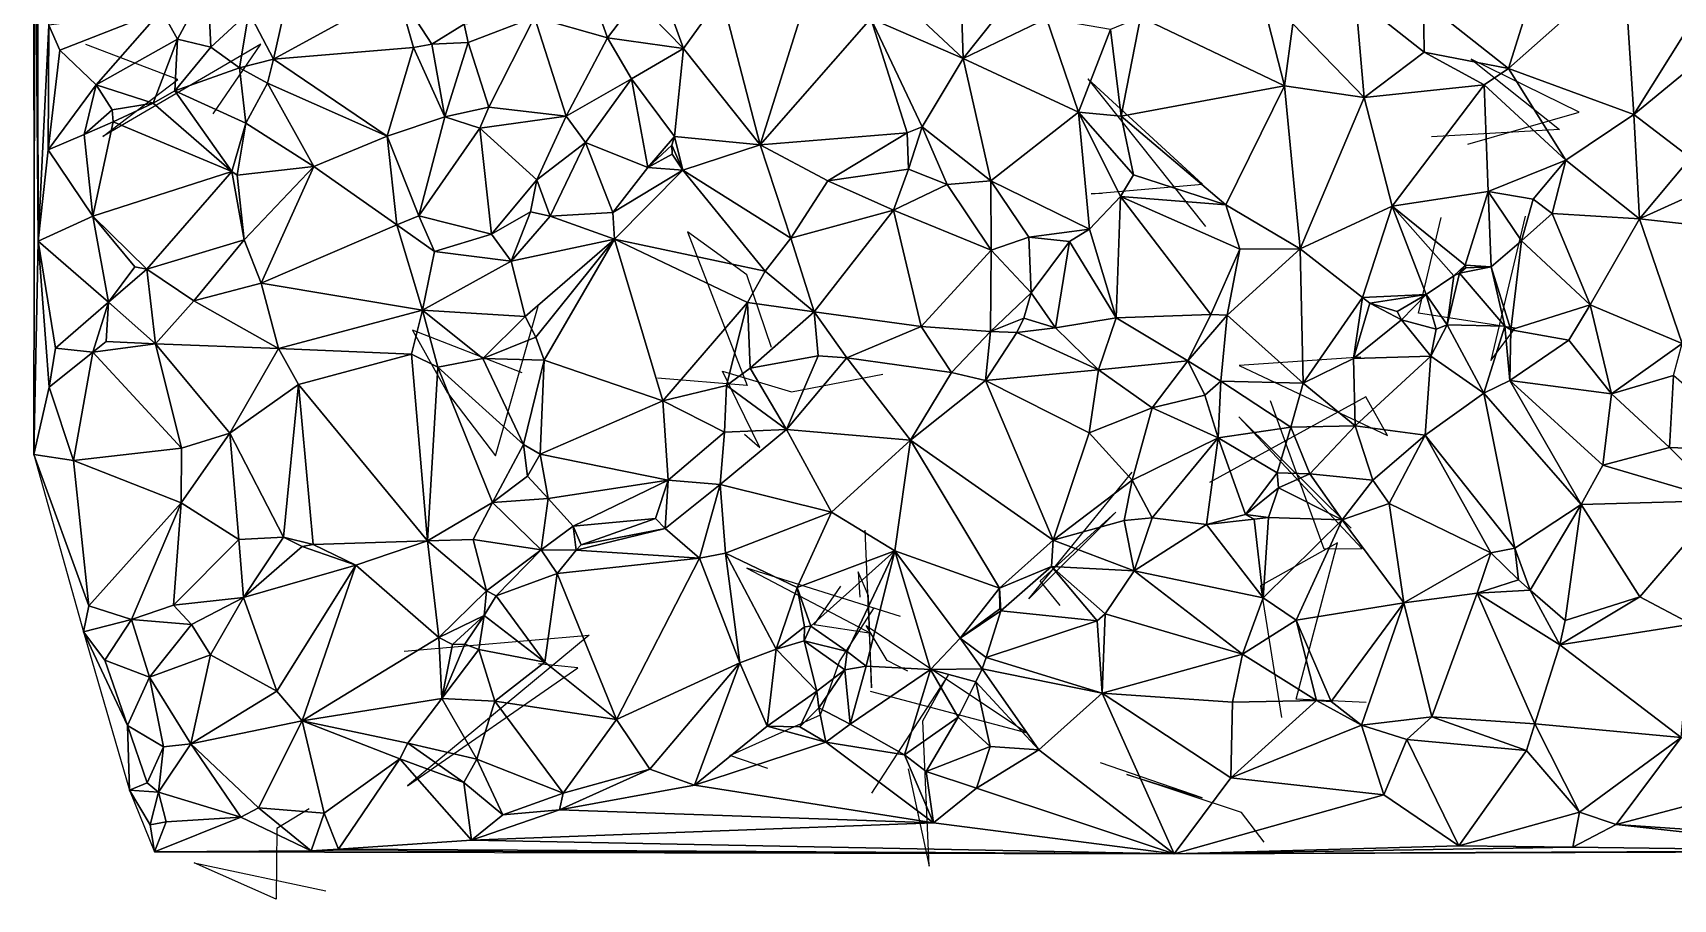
# Model space of a CAD drawing. Header units: metres. Extents: x -15 to 15.5, y -15.4 to 15.9.
# Drawn here: x -14.99 to 1.82, y -15.41 to -6.54 of the extents above; entities that cross this region are included whole.
import ezdxf

# ---------------------------------------------------------------- set-up
doc = ezdxf.new("R2010")
doc.units = ezdxf.units.M
doc.layers.add('CRACKS', color=1, linetype='Continuous')
doc.layers.add('STREET_MESH', color=7, linetype='Continuous')

msp = doc.modelspace()

# ---------------------------------------------------------------- linework, layer by layer
at = {"layer": 'CRACKS'}
for points in [[(-13.146, -7.367, 0.1), (-12.659, -6.652, 0.1), (-14.276, -7.599, 0.1), (-13.509, -7.014, 0.1), (-14.451, -6.656, 0.1)], [(-0.288, -7.675, 0.1), (0.855, -7.347, 0.1), (-0.252, -6.805, 0.1), (0.654, -7.526, 0.1), (-0.661, -7.6, 0.1)], [(-4.035, -8.183, 0.1), (-4.148, -8.185, 0.1), (-3.005, -8.088, 0.1), (-4.181, -7.006, 0.1), (-2.976, -8.521, 0.1)], [(-7.423, -9.759, 0.1), (-7.678, -9.016, 0.1), (-8.284, -8.574, 0.1), (-7.674, -10.15, 0.1), (-8.593, -10.073, 0.1)], [(0.302, -8.415, 0.1), (-0.05, -9.893, 0.1), (0.197, -9.562, 0.1), (-0.793, -9.407, 0.1), (-0.562, -8.427, 0.1)], [(-9.98, -10.02, 0.1), (-11.104, -9.584, 0.1), (-10.744, -10.223, 0.1), (-10.253, -10.87, 0.1), (-9.815, -9.336, 0.1)], [(-1.382, -9.858, 0.1), (-2.632, -9.943, 0.1), (-1.109, -10.661, 0.1), (-1.334, -10.267, 0.1), (-2.935, -11.144, 0.1)], [(-7.699, -10.649, 0.1), (-7.544, -10.784, 0.1), (-7.927, -10.002, 0.1), (-7.218, -10.216, 0.1), (-6.282, -10.033, 0.1)], [(-1.484, -11.611, 0.1), (-2.634, -10.472, 0.1), (-1.369, -11.823, 0.1), (-1.759, -11.828, 0.1), (-2.309, -10.308, 0.1)], [(-4.464, -12.403, 0.1), (-4.669, -12.152, 0.1), (-3.894, -11.449, 0.1), (-4.788, -12.336, 0.1), (-3.728, -11.037, 0.1)], [(-6.467, -11.633, 0.1), (-6.4, -13.249, 0.1), (-6.429, -12.306, 0.1), (-6.536, -12.059, 0.1), (-6.517, -12.318, 0.1)], [(-1.329, -13.396, 0.1), (-2.048, -13.364, 0.1), (-1.623, -11.76, 0.1), (-2.411, -12.203, 0.1), (-2.196, -13.551, 0.1)], [(-6.102, -12.515, 0.1), (-7.675, -12.022, 0.1), (-6.401, -12.691, 0.1), (-6.987, -12.603, 0.1), (-6.713, -12.205, 0.1)], [(-7.461, -14.074, 0.1), (-7.851, -13.941, 0.1), (-6.92, -13.523, 0.1), (-6.727, -12.978, 0.1), (-6.37, -12.426, 0.1)], [(-6.026, -13.076, 0.1), (-6.239, -12.966, 0.1), (-6.455, -12.607, 0.1), (-4.801, -13.711, 0.1), (-6.409, -13.286, 0.1)], [(-11.188, -12.87, 0.1), (-9.294, -12.707, 0.1), (-11.153, -14.253, 0.1), (-9.409, -13.043, 0.1), (-9.812, -13.002, 0.1)], [(-6.023, -14.078, 0.1), (-5.809, -15.076, 0.1), (-5.871, -13.584, 0.1), (-5.614, -13.118, 0.1), (-6.398, -14.327, 0.1)], [(-2.373, -14.83, 0.1), (-2.605, -14.525, 0.1), (-3.781, -14.134, 0.1), (-3.011, -14.376, 0.1), (-4.052, -14.017, 0.1)], [(-12.161, -14.487, 0.1), (-12.494, -14.69, 0.1), (-12.5, -15.413, 0.1), (-13.342, -15.04, 0.1), (-11.99, -15.327, 0.1)]]:
    msp.add_polyline3d(points, dxfattribs=at)
at = {"layer": 'STREET_MESH'}
for points in [[(-14.984, -10.858), (-14.974, -4.429), (-14.995, 10.295)], [(-14.938, -8.67), (-14.974, -4.429), (-14.984, -10.858)], [(-14.948, -5.12), (-14.974, -4.429), (-14.938, -8.67)], [(-14.832, -6.456), (-14.948, -5.12), (-14.938, -8.67)], [(0.13, -6.902), (0.482, -5.778), (-0.74, -6.213)], [(0.482, -5.778), (0.13, -6.902), (1.316, -5.849)], [(0.13, -6.902), (1.415, -7.373), (1.316, -5.849)], [(1.415, -7.373), (2.159, -6.179), (1.316, -5.849)], [(-13.513, -6.599), (-13.201, -6.02), (-13.674, -6.306)], [(-13.201, -6.02), (-13.513, -6.599), (-13.169, -6.683)], [(-12.781, -6.324), (-13.201, -6.02), (-13.169, -6.683)], [(-12.527, -6.806), (-12.355, -6.026), (-12.781, -6.324)], [(-12.355, -6.026), (-12.527, -6.806), (-11.258, -6.11)], [(-9.103, -6.586), (-9.299, -6.038), (-9.854, -6.374)], [(-9.299, -6.038), (-9.103, -6.586), (-8.812, -6.201)], [(-11.258, -6.11), (-12.527, -6.806), (-11.093, -6.685)], [(-10.573, -6.448), (-11.258, -6.11), (-10.905, -6.653)], [(-11.258, -6.11), (-11.093, -6.685), (-10.905, -6.653)], [(-9.103, -6.586), (-8.325, -6.696), (-8.812, -6.201)], [(-8.325, -6.696), (-8.489, -6.246), (-8.812, -6.201)], [(-7.937, -6.153), (-8.489, -6.246), (-8.325, -6.696)], [(-7.54, -7.685), (-7.937, -6.153), (-8.325, -6.696)], [(-7.045, -6.106), (-7.937, -6.153), (-7.54, -7.685)], [(-7.045, -6.106), (-7.54, -7.685), (-6.404, -6.39)], [(-1.437, -6.176), (-2.079, -6.445), (-1.349, -7.198)], [(-0.733, -6.734), (-1.437, -6.176), (-1.349, -7.198)], [(-1.437, -6.176), (-0.733, -6.734), (-0.74, -6.213)], [(-0.733, -6.734), (0.13, -6.902), (-0.74, -6.213)], [(2.391, -6.569), (2.159, -6.179), (1.415, -7.373)], [(-14.719, -6.712), (-13.674, -6.306), (-14.832, -6.456)], [(-14.719, -6.712), (-14.345, -7.068), (-13.674, -6.306)], [(-14.345, -7.068), (-13.513, -6.599), (-13.674, -6.306)], [(-12.877, -6.895), (-12.781, -6.324), (-13.169, -6.683)], [(-12.877, -6.895), (-12.527, -6.806), (-12.781, -6.324)], [(-10.573, -6.448), (-10.533, -6.636), (-9.854, -6.374)], [(-10.533, -6.636), (-10.321, -7.298), (-9.854, -6.374)], [(-9.854, -6.374), (-10.321, -7.298), (-9.529, -7.388)], [(-9.103, -6.586), (-9.854, -6.374), (-9.529, -7.388)], [(-5.459, -6.799), (-6.021, -6.276), (-6.404, -6.39)], [(-5.459, -6.799), (-5.472, -6.375), (-6.021, -6.276)], [(-5.123, -6.379), (-5.472, -6.375), (-5.459, -6.799)], [(-5.123, -6.379), (-5.459, -6.799), (-4.604, -6.388)], [(-5.459, -6.799), (-4.276, -7.347), (-4.604, -6.388)], [(-4.276, -7.347), (-3.949, -6.502), (-4.604, -6.388)], [(-3.643, -6.374), (-3.949, -6.502), (-3.841, -7.391)], [(-2.165, -7.08), (-3.643, -6.374), (-3.841, -7.391)], [(-3.643, -6.374), (-2.165, -7.08), (-2.365, -6.307)], [(-2.165, -7.08), (-2.079, -6.445), (-2.365, -6.307)], [(-14.836, -7.733), (-14.832, -6.456), (-14.938, -8.67)], [(-14.836, -7.733), (-14.719, -6.712), (-14.832, -6.456)], [(-10.533, -6.636), (-10.573, -6.448), (-10.905, -6.653)], [(-7.54, -7.685), (-6.033, -7.559), (-6.404, -6.39)], [(-5.879, -7.499), (-5.459, -6.799), (-6.404, -6.39)], [(-6.033, -7.559), (-5.879, -7.499), (-6.404, -6.39)], [(-3.949, -6.502), (-4.276, -7.347), (-3.841, -7.391)], [(-2.079, -6.445), (-2.165, -7.08), (-1.349, -7.198)], [(-14.345, -7.068), (-14.719, -6.712), (-14.836, -7.733)], [(-13.76, -7.258), (-13.513, -6.599), (-14.345, -7.068)], [(-13.513, -6.599), (-13.76, -7.258), (-13.54, -7.13)], [(-13.169, -6.683), (-13.513, -6.599), (-13.54, -7.13)], [(-12.877, -6.895), (-13.169, -6.683), (-13.54, -7.13)], [(-11.093, -6.685), (-12.527, -6.806), (-11.362, -7.595)], [(-10.773, -7.397), (-11.093, -6.685), (-11.362, -7.595)], [(-11.093, -6.685), (-10.773, -7.397), (-10.905, -6.653)], [(-10.773, -7.397), (-10.533, -6.636), (-10.905, -6.653)], [(-10.321, -7.298), (-10.533, -6.636), (-10.773, -7.397)], [(-8.858, -7.006), (-9.103, -6.586), (-9.529, -7.388)], [(-8.858, -7.006), (-8.325, -6.696), (-9.103, -6.586)], [(-8.419, -7.599), (-8.325, -6.696), (-8.858, -7.006)], [(-8.419, -7.599), (-7.54, -7.685), (-8.325, -6.696)], [(1.995, -7.818), (2.391, -6.569), (1.415, -7.373)], [(-12.589, -7.053), (-12.527, -6.806), (-12.877, -6.895)], [(-12.527, -6.806), (-12.589, -7.053), (-11.362, -7.595)], [(-5.176, -8.053), (-5.459, -6.799), (-5.879, -7.499)], [(-5.176, -8.053), (-4.276, -7.347), (-5.459, -6.799)], [(-0.119, -7.069), (-0.733, -6.734), (-1.349, -7.198)], [(-0.733, -6.734), (-0.119, -7.069), (0.13, -6.902)], [(-12.812, -7.46), (-12.877, -6.895), (-13.54, -7.13)], [(-12.812, -7.46), (-12.589, -7.053), (-12.877, -6.895)], [(-12.589, -7.053), (-12.812, -7.46), (-12.114, -7.907)], [(-12.589, -7.053), (-12.114, -7.907), (-11.362, -7.595)], [(-9.329, -7.659), (-8.858, -7.006), (-9.529, -7.388)], [(-9.329, -7.659), (-8.691, -7.916), (-8.858, -7.006)], [(-8.691, -7.916), (-8.419, -7.599), (-8.858, -7.006)], [(0.13, -6.902), (-0.119, -7.069), (0.717, -7.84)], [(1.415, -7.373), (0.13, -6.902), (0.717, -7.84)], [(-14.469, -7.576), (-14.345, -7.068), (-14.836, -7.733)], [(-14.469, -7.576), (-14.182, -7.323), (-14.345, -7.068)], [(-14.182, -7.323), (-13.76, -7.258), (-14.345, -7.068)], [(-13.54, -7.13), (-13.76, -7.258), (-12.954, -7.958)], [(-12.812, -7.46), (-13.54, -7.13), (-12.954, -7.958)], [(-2.768, -8.299), (-2.165, -7.08), (-3.841, -7.391)], [(-2.165, -7.08), (-2.768, -8.299), (-2.004, -8.749)], [(-2.165, -7.08), (-2.004, -8.749), (-1.349, -7.198)], [(-2.004, -8.749), (-1.063, -8.313), (-1.349, -7.198)], [(-1.063, -8.313), (-0.119, -7.069), (-1.349, -7.198)], [(-0.119, -7.069), (-1.063, -8.313), (-0.08, -8.163)], [(-0.119, -7.069), (-0.08, -8.163), (0.717, -7.84)], [(-14.182, -7.323), (-14.469, -7.576), (-14.17, -7.447)], [(-13.76, -7.258), (-14.182, -7.323), (-14.17, -7.447)], [(-12.954, -7.958), (-13.76, -7.258), (-14.17, -7.447)], [(-11.039, -8.41), (-10.773, -7.397), (-11.362, -7.595)], [(-10.773, -7.397), (-11.039, -8.41), (-10.412, -7.513)], [(-10.321, -7.298), (-10.773, -7.397), (-10.412, -7.513)], [(-10.321, -7.298), (-10.412, -7.513), (-9.529, -7.388)], [(-10.412, -7.513), (-9.828, -8.041), (-9.529, -7.388)], [(-9.828, -8.041), (-9.329, -7.659), (-9.529, -7.388)], [(-5.176, -8.053), (-4.163, -8.546), (-4.276, -7.347)], [(-4.276, -7.347), (-3.714, -7.992), (-3.841, -7.391)], [(-3.714, -7.992), (-4.276, -7.347), (-3.847, -8.214)], [(-4.276, -7.347), (-4.163, -8.546), (-3.847, -8.214)], [(-3.714, -7.992), (-2.768, -8.299), (-3.841, -7.391)], [(1.472, -8.44), (1.415, -7.373), (0.717, -7.84)], [(1.472, -8.44), (1.995, -7.818), (1.415, -7.373)], [(-14.469, -7.576), (-14.381, -8.413), (-14.17, -7.447)], [(-14.381, -8.413), (-12.954, -7.958), (-14.17, -7.447)], [(-12.9, -7.993), (-12.812, -7.46), (-12.954, -7.958)], [(-12.114, -7.907), (-12.812, -7.46), (-12.9, -7.993)], [(-11.039, -8.41), (-10.294, -8.598), (-10.412, -7.513)], [(-10.294, -8.598), (-9.828, -8.041), (-10.412, -7.513)], [(-6.846, -8.053), (-6.033, -7.559), (-7.54, -7.685)], [(-6.033, -7.559), (-6.846, -8.053), (-6.02, -7.933)], [(-5.879, -7.499), (-6.033, -7.559), (-6.02, -7.933)], [(-5.625, -8.091), (-5.879, -7.499), (-6.02, -7.933)], [(-5.625, -8.091), (-5.176, -8.053), (-5.879, -7.499)], [(-14.381, -8.413), (-14.836, -7.733), (-14.938, -8.67)], [(-14.381, -8.413), (-14.469, -7.576), (-14.836, -7.733)], [(-12.114, -7.907), (-11.262, -8.504), (-11.362, -7.595)], [(-11.262, -8.504), (-11.039, -8.41), (-11.362, -7.595)], [(-9.692, -8.413), (-9.329, -7.659), (-9.828, -8.041)], [(-9.329, -7.659), (-9.692, -8.413), (-9.049, -8.377)], [(-8.691, -7.916), (-9.329, -7.659), (-9.049, -8.377)], [(-8.446, -7.688), (-8.419, -7.599), (-8.691, -7.916)], [(-8.442, -7.78), (-8.446, -7.688), (-8.691, -7.916)], [(-8.419, -7.599), (-8.446, -7.688), (-8.331, -7.942)], [(-8.446, -7.688), (-8.442, -7.78), (-8.331, -7.942)], [(-7.54, -7.685), (-8.419, -7.599), (-8.331, -7.942)], [(-7.226, -8.641), (-7.54, -7.685), (-8.331, -7.942)], [(-7.226, -8.641), (-6.846, -8.053), (-7.54, -7.685)], [(-8.442, -7.78), (-8.691, -7.916), (-8.331, -7.942)], [(-0.08, -8.163), (0.382, -8.24), (0.717, -7.84)], [(0.382, -8.24), (0.579, -8.386), (0.717, -7.84)], [(0.579, -8.386), (1.472, -8.44), (0.717, -7.84)], [(1.995, -7.818), (1.472, -8.44), (2.385, -8.029)], [(-12.954, -7.958), (-14.381, -8.413), (-13.825, -8.957)], [(-12.954, -7.958), (-13.825, -8.957), (-12.827, -8.658)], [(-12.9, -7.993), (-12.954, -7.958), (-12.827, -8.658)], [(-12.114, -7.907), (-12.9, -7.993), (-12.827, -8.658)], [(-12.654, -9.1), (-12.114, -7.907), (-12.827, -8.658)], [(-11.262, -8.504), (-12.114, -7.907), (-12.654, -9.1)], [(-10.294, -8.598), (-9.895, -8.369), (-9.828, -8.041)], [(-9.895, -8.369), (-9.692, -8.413), (-9.828, -8.041)], [(-8.691, -7.916), (-9.049, -8.377), (-8.331, -7.942)], [(-9.049, -8.377), (-9.033, -8.65), (-8.331, -7.942)], [(-8.331, -7.942), (-9.033, -8.65), (-7.488, -8.977)], [(-7.226, -8.641), (-8.331, -7.942), (-7.488, -8.977)], [(-6.846, -8.053), (-7.226, -8.641), (-6.172, -8.352)], [(-6.846, -8.053), (-6.172, -8.352), (-6.02, -7.933)], [(-6.172, -8.352), (-5.625, -8.091), (-6.02, -7.933)], [(-5.176, -8.053), (-5.625, -8.091), (-5.173, -8.764)], [(-4.786, -8.631), (-5.176, -8.053), (-5.173, -8.764)], [(-4.163, -8.546), (-5.176, -8.053), (-4.786, -8.631)], [(-2.768, -8.299), (-3.714, -7.992), (-3.847, -8.214)], [(2.385, -8.029), (1.472, -8.44), (2.482, -8.555)], [(-5.625, -8.091), (-6.172, -8.352), (-5.173, -8.764)], [(-4.163, -8.546), (-3.89, -9.456), (-3.847, -8.214)], [(-3.89, -9.456), (-2.92, -9.421), (-3.847, -8.214)], [(-2.92, -9.421), (-2.623, -8.754), (-3.847, -8.214)], [(-2.623, -8.754), (-2.768, -8.299), (-3.847, -8.214)], [(-1.063, -8.313), (-0.313, -8.916), (-0.08, -8.163)], [(-0.313, -8.916), (-0.048, -8.932), (-0.08, -8.163)], [(0.264, -8.666), (0.382, -8.24), (-0.08, -8.163)], [(-0.048, -8.932), (0.264, -8.666), (-0.08, -8.163)], [(-9.895, -8.369), (-10.294, -8.598), (-10.093, -8.875)], [(-9.692, -8.413), (-9.895, -8.369), (-10.093, -8.875)], [(-9.692, -8.413), (-9.033, -8.65), (-9.049, -8.377)], [(-7.226, -8.641), (-6.987, -9.395), (-6.172, -8.352)], [(-6.987, -9.395), (-5.891, -9.546), (-6.172, -8.352)], [(-6.172, -8.352), (-5.891, -9.546), (-5.173, -8.764)], [(-2.768, -8.299), (-2.623, -8.754), (-2.004, -8.749)], [(-2.004, -8.749), (-1.367, -9.249), (-1.063, -8.313)], [(-1.367, -9.249), (-0.714, -9.216), (-1.063, -8.313)], [(-0.313, -8.916), (-1.063, -8.313), (-0.43, -9.027)], [(-1.063, -8.313), (-0.714, -9.216), (-0.43, -9.027)], [(0.579, -8.386), (0.382, -8.24), (0.264, -8.666)], [(0.579, -8.386), (0.264, -8.666), (0.968, -9.322)], [(1.472, -8.44), (0.579, -8.386), (0.968, -9.322)], [(-14.218, -9.296), (-14.381, -8.413), (-14.938, -8.67)], [(-14.381, -8.413), (-13.949, -8.934), (-13.825, -8.957)], [(-13.949, -8.934), (-14.381, -8.413), (-14.218, -9.296)], [(-11.001, -9.379), (-11.262, -8.504), (-12.654, -9.1)], [(-10.877, -8.776), (-11.039, -8.41), (-11.262, -8.504)], [(-11.001, -9.379), (-10.877, -8.776), (-11.262, -8.504)], [(-11.039, -8.41), (-10.877, -8.776), (-10.294, -8.598)], [(-9.033, -8.65), (-9.692, -8.413), (-10.093, -8.875)], [(-4.371, -8.674), (-4.163, -8.546), (-4.786, -8.631)], [(-3.89, -9.456), (-4.163, -8.546), (-4.371, -8.674)], [(1.91, -9.719), (1.472, -8.44), (0.968, -9.322)], [(1.472, -8.44), (1.91, -9.719), (2.482, -8.555)], [(-14.827, -10.168), (-14.938, -8.67), (-14.984, -10.858)], [(-14.827, -10.168), (-14.761, -9.767), (-14.938, -8.67)], [(-14.761, -9.767), (-14.218, -9.296), (-14.938, -8.67)], [(-13.825, -8.957), (-13.344, -9.281), (-12.827, -8.658)], [(-13.344, -9.281), (-12.654, -9.1), (-12.827, -8.658)], [(-10.294, -8.598), (-10.877, -8.776), (-10.093, -8.875)], [(-9.947, -9.442), (-9.033, -8.65), (-10.093, -8.875)], [(-9.838, -9.653), (-9.033, -8.65), (-9.947, -9.442)], [(-9.033, -8.65), (-9.838, -9.653), (-9.755, -9.89)], [(-8.537, -10.306), (-9.033, -8.65), (-9.755, -9.89)], [(-9.033, -8.65), (-8.537, -10.306), (-7.668, -9.3)], [(-9.033, -8.65), (-7.668, -9.3), (-7.488, -8.977)], [(-6.987, -9.395), (-7.226, -8.641), (-7.488, -8.977)], [(-4.763, -9.199), (-4.786, -8.631), (-5.173, -8.764)], [(-4.763, -9.199), (-4.371, -8.674), (-4.786, -8.631)], [(-4.371, -8.674), (-4.763, -9.199), (-4.514, -9.558)], [(-3.89, -9.456), (-4.371, -8.674), (-4.514, -9.558)], [(-0.048, -8.932), (0.153, -9.578), (0.264, -8.666)], [(0.264, -8.666), (0.153, -9.578), (0.968, -9.322)], [(-10.877, -8.776), (-11.001, -9.379), (-10.093, -8.875)], [(-11.001, -9.379), (-9.947, -9.442), (-10.093, -8.875)], [(-5.891, -9.546), (-5.179, -9.597), (-5.173, -8.764)], [(-5.179, -9.597), (-4.763, -9.199), (-5.173, -8.764)], [(-2.753, -9.428), (-2.623, -8.754), (-2.92, -9.421)], [(-2.004, -8.749), (-2.753, -9.428), (-1.976, -10.124)], [(-2.623, -8.754), (-2.753, -9.428), (-2.004, -8.749)], [(-1.367, -9.249), (-2.004, -8.749), (-1.976, -10.124)], [(-13.825, -8.957), (-13.949, -8.934), (-14.218, -9.296)], [(-13.825, -8.957), (-14.218, -9.296), (-13.736, -9.721)], [(-13.344, -9.281), (-13.825, -8.957), (-13.736, -9.721)], [(-7.668, -9.3), (-6.987, -9.395), (-7.488, -8.977)], [(-0.714, -9.216), (-0.499, -9.528), (-0.43, -9.027)], [(-0.499, -9.528), (-0.374, -8.998), (-0.43, -9.027)], [(-0.374, -8.998), (-0.499, -9.528), (0.093, -9.541)], [(-0.374, -8.998), (-0.313, -8.916), (-0.43, -9.027)], [(-0.374, -8.998), (-0.307, -8.942), (-0.313, -8.916)], [(-0.374, -8.998), (0.093, -9.541), (-0.048, -8.932)], [(-0.307, -8.942), (-0.374, -8.998), (-0.048, -8.932)], [(-0.307, -8.942), (-0.048, -8.932), (-0.313, -8.916)], [(0.093, -9.541), (0.153, -9.578), (-0.048, -8.932)], [(-12.654, -9.1), (-13.344, -9.281), (-12.477, -9.77)], [(-11.001, -9.379), (-12.654, -9.1), (-12.477, -9.77)], [(-5.179, -9.597), (-4.839, -9.46), (-4.763, -9.199)], [(-4.763, -9.199), (-4.839, -9.46), (-4.514, -9.558)], [(-1.291, -9.306), (-0.714, -9.216), (-1.367, -9.249)], [(-1.291, -9.306), (-1.011, -9.39), (-0.714, -9.216)], [(-1.011, -9.39), (-0.966, -9.478), (-0.714, -9.216)], [(-0.966, -9.478), (-0.613, -9.572), (-0.714, -9.216)], [(-0.613, -9.572), (-0.499, -9.528), (-0.714, -9.216)], [(-14.38, -9.808), (-14.218, -9.296), (-14.761, -9.767)], [(-14.38, -9.808), (-14.241, -9.697), (-14.218, -9.296)], [(-14.218, -9.296), (-14.241, -9.697), (-13.736, -9.721)], [(-12.477, -9.77), (-13.344, -9.281), (-13.736, -9.721)], [(-11.112, -9.827), (-11.001, -9.379), (-12.477, -9.77)], [(-11.112, -9.827), (-10.842, -9.963), (-11.001, -9.379)], [(-9.947, -9.442), (-11.001, -9.379), (-10.381, -9.874)], [(-11.001, -9.379), (-10.842, -9.963), (-10.381, -9.874)], [(-7.668, -9.3), (-8.537, -10.306), (-7.884, -10.151)], [(-7.643, -9.972), (-7.668, -9.3), (-7.884, -10.151)], [(-6.987, -9.395), (-7.668, -9.3), (-7.643, -9.972)], [(-6.945, -9.847), (-6.987, -9.395), (-7.643, -9.972)], [(-5.891, -9.546), (-6.987, -9.395), (-6.653, -9.865)], [(-6.987, -9.395), (-6.945, -9.847), (-6.653, -9.865)], [(-1.46, -9.874), (-1.367, -9.249), (-1.976, -10.124)], [(-1.46, -9.874), (-1.291, -9.306), (-1.367, -9.249)], [(-0.966, -9.478), (-1.291, -9.306), (-1.46, -9.874)], [(-0.966, -9.478), (-1.011, -9.39), (-1.291, -9.306)], [(0.968, -9.322), (0.153, -9.578), (0.748, -9.684)], [(1.186, -10.236), (0.968, -9.322), (0.748, -9.684)], [(1.186, -10.236), (1.91, -9.719), (0.968, -9.322)], [(-9.838, -9.653), (-9.947, -9.442), (-10.381, -9.874)], [(-5.578, -10.017), (-5.891, -9.546), (-6.653, -9.865)], [(-5.179, -9.597), (-5.891, -9.546), (-5.578, -10.017)], [(-4.839, -9.46), (-5.179, -9.597), (-4.908, -9.608)], [(-4.839, -9.46), (-4.908, -9.608), (-4.514, -9.558)], [(-4.908, -9.608), (-4.071, -9.989), (-4.514, -9.558)], [(-4.071, -9.989), (-3.89, -9.456), (-4.514, -9.558)], [(-3.157, -9.896), (-3.89, -9.456), (-4.071, -9.989)], [(-3.89, -9.456), (-3.157, -9.896), (-2.92, -9.421)], [(-3.157, -9.896), (-2.753, -9.428), (-2.92, -9.421)], [(-2.753, -9.428), (-3.157, -9.896), (-2.818, -10.105)], [(-2.753, -9.428), (-2.818, -10.105), (-1.976, -10.124)], [(-0.966, -9.478), (-1.46, -9.874), (-0.665, -9.849)], [(-0.613, -9.572), (-0.966, -9.478), (-0.665, -9.849)], [(-0.499, -9.528), (-0.665, -9.849), (-0.123, -10.228)], [(-0.613, -9.572), (-0.665, -9.849), (-0.499, -9.528)], [(-0.499, -9.528), (-0.123, -10.228), (0.093, -9.541)], [(0.093, -9.541), (-0.123, -10.228), (0.143, -10.097)], [(0.153, -9.578), (0.093, -9.541), (0.143, -10.097)], [(0.153, -9.578), (0.143, -10.097), (0.748, -9.684)], [(-14.241, -9.697), (-14.38, -9.808), (-13.736, -9.721)], [(-14.38, -9.808), (-13.47, -10.792), (-13.736, -9.721)], [(-13.47, -10.792), (-12.975, -10.638), (-13.736, -9.721)], [(-12.975, -10.638), (-12.477, -9.77), (-13.736, -9.721)], [(-9.755, -9.89), (-9.838, -9.653), (-10.381, -9.874)], [(-5.23, -10.097), (-5.179, -9.597), (-5.578, -10.017)], [(-5.179, -9.597), (-5.23, -10.097), (-4.908, -9.608)], [(-4.908, -9.608), (-5.23, -10.097), (-4.071, -9.989)], [(0.143, -10.097), (1.186, -10.236), (0.748, -9.684)], [(1.82, -10.048), (1.91, -9.719), (1.186, -10.236)], [(-14.827, -10.168), (-14.38, -9.808), (-14.761, -9.767)], [(-14.579, -10.918), (-14.38, -9.808), (-14.827, -10.168)], [(-14.38, -9.808), (-14.579, -10.918), (-13.47, -10.792)], [(-12.477, -9.77), (-12.975, -10.638), (-12.27, -10.139)], [(-11.112, -9.827), (-12.477, -9.77), (-12.27, -10.139)], [(-10.949, -11.741), (-11.112, -9.827), (-12.27, -10.139)], [(-10.842, -9.963), (-11.112, -9.827), (-10.949, -11.741)], [(-10.381, -9.874), (-10.842, -9.963), (-9.966, -10.755)], [(-9.755, -9.89), (-10.381, -9.874), (-9.966, -10.755)], [(-9.793, -10.853), (-9.755, -9.89), (-9.966, -10.755)], [(-9.793, -10.853), (-8.537, -10.306), (-9.755, -9.89)], [(-7.271, -10.6), (-6.945, -9.847), (-7.643, -9.972)], [(-6.945, -9.847), (-7.271, -10.6), (-6.653, -9.865)], [(-7.271, -10.6), (-5.999, -10.708), (-6.653, -9.865)], [(-5.999, -10.708), (-5.578, -10.017), (-6.653, -9.865)], [(-3.523, -10.379), (-3.157, -9.896), (-4.071, -9.989)], [(-2.983, -10.25), (-3.157, -9.896), (-3.523, -10.379)], [(-3.157, -9.896), (-2.983, -10.25), (-2.818, -10.105)], [(-1.441, -10.564), (-1.46, -9.874), (-1.976, -10.124)], [(-1.46, -9.874), (-1.441, -10.564), (-0.665, -9.849)], [(-0.665, -9.849), (-1.441, -10.564), (-0.724, -10.659)], [(-0.665, -9.849), (-0.724, -10.659), (-0.123, -10.228)], [(-10.283, -11.347), (-10.842, -9.963), (-10.949, -11.741)], [(-10.842, -9.963), (-10.283, -11.347), (-9.966, -10.755)], [(-7.271, -10.6), (-7.643, -9.972), (-7.884, -10.151)], [(-5.999, -10.708), (-5.23, -10.097), (-5.578, -10.017)], [(-4.071, -9.989), (-5.23, -10.097), (-4.167, -10.634)], [(-3.523, -10.379), (-4.071, -9.989), (-4.167, -10.634)], [(1.82, -10.048), (1.186, -10.236), (1.779, -10.785)], [(2.708, -10.823), (1.82, -10.048), (1.779, -10.785)], [(-14.579, -10.918), (-14.827, -10.168), (-14.984, -10.858)], [(-12.975, -10.638), (-12.426, -11.703), (-12.27, -10.139)], [(-12.426, -11.703), (-12.12, -11.778), (-12.27, -10.139)], [(-12.12, -11.778), (-10.949, -11.741), (-12.27, -10.139)], [(-8.537, -10.306), (-7.907, -10.626), (-7.884, -10.151)], [(-7.907, -10.626), (-7.271, -10.6), (-7.884, -10.151)], [(-4.536, -11.734), (-5.23, -10.097), (-5.999, -10.708)], [(-5.23, -10.097), (-4.536, -11.734), (-4.167, -10.634)], [(-2.983, -10.25), (-3.523, -10.379), (-2.845, -10.685)], [(-2.818, -10.105), (-2.983, -10.25), (-2.845, -10.685)], [(-2.1, -10.576), (-2.818, -10.105), (-2.845, -10.685)], [(-2.818, -10.105), (-2.1, -10.576), (-1.976, -10.124)], [(-2.1, -10.576), (-1.441, -10.564), (-1.976, -10.124)], [(-0.123, -10.228), (-0.724, -10.659), (0.193, -11.816)], [(0.143, -10.097), (-0.123, -10.228), (0.873, -11.368)], [(-0.123, -10.228), (0.193, -11.816), (0.873, -11.368)], [(0.143, -10.097), (1.098, -10.965), (1.186, -10.236)], [(1.098, -10.965), (0.143, -10.097), (0.873, -11.368)], [(1.186, -10.236), (1.098, -10.965), (1.779, -10.785)], [(-8.484, -11.118), (-8.537, -10.306), (-9.793, -10.853)], [(-8.484, -11.118), (-7.907, -10.626), (-8.537, -10.306)], [(-3.727, -11.121), (-3.523, -10.379), (-4.167, -10.634)], [(-3.523, -10.379), (-3.727, -11.121), (-2.845, -10.685)], [(-2.242, -11.043), (-2.1, -10.576), (-2.845, -10.685)], [(-2.1, -10.576), (-2.242, -11.043), (-1.907, -11.056)], [(-1.441, -10.564), (-2.1, -10.576), (-1.907, -11.056)], [(-1.262, -11.119), (-1.441, -10.564), (-1.907, -11.056)], [(-1.441, -10.564), (-1.262, -11.119), (-0.724, -10.659)], [(-13.475, -11.353), (-12.975, -10.638), (-13.47, -10.792)], [(-13.475, -11.353), (-12.883, -11.726), (-12.975, -10.638)], [(-12.883, -11.726), (-12.426, -11.703), (-12.975, -10.638)], [(-10.283, -11.347), (-9.923, -11.078), (-9.966, -10.755)], [(-9.923, -11.078), (-9.793, -10.853), (-9.966, -10.755)], [(-8.484, -11.118), (-7.95, -11.164), (-7.907, -10.626)], [(-7.95, -11.164), (-7.271, -10.6), (-7.907, -10.626)], [(-6.809, -11.449), (-7.271, -10.6), (-7.95, -11.164)], [(-7.271, -10.6), (-6.809, -11.449), (-5.999, -10.708)], [(-5.999, -10.708), (-6.809, -11.449), (-6.158, -11.844)], [(-5.999, -10.708), (-6.158, -11.844), (-5.086, -12.227)], [(-4.536, -11.734), (-5.999, -10.708), (-5.086, -12.227)], [(-4.536, -11.734), (-3.727, -11.121), (-4.167, -10.634)], [(-3.727, -11.121), (-3.523, -11.506), (-2.845, -10.685)], [(-2.845, -10.685), (-3.523, -11.506), (-2.965, -11.573)], [(-2.565, -11.471), (-2.845, -10.685), (-2.965, -11.573)], [(-2.565, -11.471), (-2.242, -11.043), (-2.845, -10.685)], [(-1.262, -11.119), (-1.092, -11.357), (-0.724, -10.659)], [(-0.724, -10.659), (-1.092, -11.357), (-0.052, -11.863)], [(0.193, -11.816), (-0.724, -10.659), (-0.052, -11.863)], [(-14.475, -12.674), (-14.422, -12.407), (-14.984, -10.858)], [(-14.422, -12.407), (-14.579, -10.918), (-14.984, -10.858)], [(-14.579, -10.918), (-13.475, -11.353), (-13.47, -10.792)], [(-14.422, -12.407), (-13.475, -11.353), (-14.579, -10.918)], [(-9.923, -11.078), (-9.712, -11.307), (-9.793, -10.853)], [(-9.712, -11.307), (-8.484, -11.118), (-9.793, -10.853)], [(1.098, -10.965), (2.323, -11.329), (1.779, -10.785)], [(2.323, -11.329), (2.708, -10.823), (1.779, -10.785)], [(-9.712, -11.307), (-9.923, -11.078), (-10.283, -11.347)], [(-2.242, -11.043), (-2.565, -11.471), (-2.227, -11.199)], [(-2.242, -11.043), (-2.227, -11.199), (-1.907, -11.056)], [(-2.227, -11.199), (-1.574, -11.527), (-1.907, -11.056)], [(-1.574, -11.527), (-1.262, -11.119), (-1.907, -11.056)], [(2.323, -11.329), (1.098, -10.965), (0.873, -11.368)], [(-8.484, -11.118), (-9.712, -11.307), (-9.457, -11.591)], [(-8.484, -11.118), (-9.457, -11.591), (-8.614, -11.513)], [(-8.515, -11.614), (-8.484, -11.118), (-8.614, -11.513)], [(-7.95, -11.164), (-8.484, -11.118), (-8.515, -11.614)], [(-7.95, -11.164), (-8.515, -11.614), (-8.163, -11.917)], [(-7.895, -11.867), (-7.95, -11.164), (-8.163, -11.917)], [(-7.895, -11.867), (-6.809, -11.449), (-7.95, -11.164)], [(-4.536, -11.734), (-3.808, -11.533), (-3.727, -11.121)], [(-3.808, -11.533), (-3.523, -11.506), (-3.727, -11.121)], [(-2.565, -11.471), (-2.331, -11.501), (-2.227, -11.199)], [(-2.331, -11.501), (-1.574, -11.527), (-2.227, -11.199)], [(-1.092, -11.357), (-1.262, -11.119), (-1.574, -11.527)], [(-14.422, -12.407), (-13.982, -12.548), (-13.475, -11.353)], [(-13.475, -11.353), (-13.982, -12.548), (-13.552, -12.399)], [(-13.475, -11.353), (-13.552, -12.399), (-12.883, -11.726)], [(-10.482, -11.729), (-10.283, -11.347), (-10.949, -11.741)], [(-10.482, -11.729), (-9.786, -11.834), (-10.283, -11.347)], [(-9.786, -11.834), (-9.712, -11.307), (-10.283, -11.347)], [(-9.712, -11.307), (-9.786, -11.834), (-9.457, -11.591)], [(-1.092, -11.357), (-1.574, -11.527), (-0.944, -12.375)], [(-1.092, -11.357), (-0.944, -12.375), (-0.052, -11.863)], [(0.193, -11.816), (0.352, -12.245), (0.873, -11.368)], [(0.873, -11.368), (0.352, -12.245), (0.71, -12.558)], [(1.477, -12.314), (0.873, -11.368), (0.71, -12.558)], [(1.477, -12.314), (2.323, -11.329), (0.873, -11.368)], [(2.323, -11.329), (1.477, -12.314), (2.006, -12.594)], [(-9.457, -11.591), (-9.786, -11.834), (-9.424, -11.837)], [(-9.457, -11.591), (-9.376, -11.782), (-8.614, -11.513)], [(-9.376, -11.782), (-9.457, -11.591), (-9.424, -11.837)], [(-9.376, -11.782), (-8.515, -11.614), (-8.614, -11.513)], [(-6.809, -11.449), (-7.895, -11.867), (-7.16, -12.219)], [(-6.809, -11.449), (-7.16, -12.219), (-6.158, -11.844)], [(-3.808, -11.533), (-4.536, -11.734), (-3.706, -12.048)], [(-3.523, -11.506), (-3.808, -11.533), (-3.706, -12.048)], [(-3.523, -11.506), (-3.706, -12.048), (-2.965, -11.573)], [(-3.706, -12.048), (-2.383, -12.325), (-2.965, -11.573)], [(-2.478, -11.518), (-2.565, -11.471), (-2.965, -11.573)], [(-2.383, -12.325), (-2.478, -11.518), (-2.965, -11.573)], [(-2.478, -11.518), (-2.331, -11.501), (-2.565, -11.471)], [(-2.478, -11.518), (-2.383, -12.325), (-2.331, -11.501)], [(-2.331, -11.501), (-2.383, -12.325), (-1.574, -11.527)], [(-2.383, -12.325), (-2.045, -12.555), (-1.574, -11.527)], [(-1.574, -11.527), (-2.045, -12.555), (-0.944, -12.375)], [(-13.552, -12.399), (-12.835, -12.322), (-12.883, -11.726)], [(-12.835, -12.322), (-12.426, -11.703), (-12.883, -11.726)], [(-12.234, -11.8), (-12.426, -11.703), (-12.835, -12.322)], [(-12.426, -11.703), (-12.234, -11.8), (-12.12, -11.778)], [(-11.683, -11.989), (-10.949, -11.741), (-12.12, -11.778)], [(-10.949, -11.741), (-11.683, -11.989), (-10.833, -12.731)], [(-10.343, -12.252), (-10.482, -11.729), (-10.949, -11.741)], [(-10.343, -12.252), (-10.949, -11.741), (-10.833, -12.731)], [(-10.482, -11.729), (-10.343, -12.252), (-9.786, -11.834)], [(-8.163, -11.917), (-8.515, -11.614), (-9.424, -11.837)], [(-8.515, -11.614), (-9.376, -11.782), (-9.424, -11.837)], [(-4.554, -12.004), (-4.536, -11.734), (-5.086, -12.227)], [(-4.536, -11.734), (-4.554, -12.004), (-3.706, -12.048)], [(-12.234, -11.8), (-12.835, -12.322), (-11.683, -11.989)], [(-12.234, -11.8), (-11.683, -11.989), (-12.12, -11.778)], [(-9.786, -11.834), (-10.343, -12.252), (-10.246, -12.303)], [(-9.622, -12.077), (-9.786, -11.834), (-10.246, -12.303)], [(-9.786, -11.834), (-9.622, -12.077), (-9.424, -11.837)], [(-9.622, -12.077), (-8.163, -11.917), (-9.424, -11.837)], [(-9.622, -12.077), (-9.014, -13.571), (-8.163, -11.917)], [(-9.014, -13.571), (-7.748, -12.99), (-8.163, -11.917)], [(-7.748, -12.99), (-7.895, -11.867), (-8.163, -11.917)], [(-7.895, -11.867), (-7.375, -12.851), (-7.16, -12.219)], [(-7.375, -12.851), (-7.895, -11.867), (-7.748, -12.99)], [(-7.16, -12.219), (-7.02, -12.616), (-6.158, -11.844)], [(-7.02, -12.616), (-6.649, -12.876), (-6.158, -11.844)], [(-6.649, -12.876), (-6.454, -13.026), (-6.158, -11.844)], [(-6.454, -13.026), (-5.795, -13.061), (-6.158, -11.844)], [(-5.795, -13.061), (-5.49, -12.739), (-6.158, -11.844)], [(-6.158, -11.844), (-5.49, -12.739), (-5.086, -12.227)], [(-0.944, -12.375), (-0.192, -12.278), (-0.052, -11.863)], [(-0.192, -12.278), (0.233, -12.142), (-0.052, -11.863)], [(0.233, -12.142), (0.193, -11.816), (-0.052, -11.863)], [(0.233, -12.142), (0.352, -12.245), (0.193, -11.816)], [(-12.835, -12.322), (-12.495, -13.282), (-11.683, -11.989)], [(-11.683, -11.989), (-12.495, -13.282), (-12.234, -13.587)], [(-11.683, -11.989), (-12.234, -13.587), (-10.833, -12.731)], [(-9.622, -12.077), (-10.246, -12.303), (-9.748, -12.986)], [(-9.014, -13.571), (-9.622, -12.077), (-9.748, -12.986)], [(-5.073, -12.457), (-4.554, -12.004), (-5.086, -12.227)], [(-4.087, -12.56), (-4.554, -12.004), (-5.073, -12.457)], [(-4.554, -12.004), (-4.003, -12.488), (-3.706, -12.048)], [(-4.087, -12.56), (-4.003, -12.488), (-4.554, -12.004)], [(-3.706, -12.048), (-4.003, -12.488), (-2.595, -12.902)], [(-2.383, -12.325), (-3.706, -12.048), (-2.595, -12.902)], [(-10.37, -12.506), (-10.343, -12.252), (-10.833, -12.731)], [(-10.343, -12.252), (-10.37, -12.506), (-10.246, -12.303)], [(-7.375, -12.851), (-7.084, -12.621), (-7.16, -12.219)], [(-7.084, -12.621), (-7.02, -12.616), (-7.16, -12.219)], [(-5.49, -12.739), (-5.082, -12.437), (-5.086, -12.227)], [(-5.082, -12.437), (-5.073, -12.457), (-5.086, -12.227)], [(0.352, -12.245), (0.233, -12.142), (-0.192, -12.278)], [(0.657, -12.806), (0.352, -12.245), (-0.192, -12.278)], [(0.352, -12.245), (0.657, -12.806), (0.71, -12.558)], [(-13.982, -12.548), (-14.422, -12.407), (-14.475, -12.674)], [(-13.552, -12.399), (-13.982, -12.548), (-13.368, -12.597)], [(-12.835, -12.322), (-13.552, -12.399), (-13.368, -12.597)], [(-13.172, -12.91), (-12.835, -12.322), (-13.368, -12.597)], [(-13.172, -12.91), (-12.495, -13.282), (-12.835, -12.322)], [(-10.246, -12.303), (-10.37, -12.506), (-9.748, -12.986)], [(-5.082, -12.437), (-5.49, -12.739), (-5.073, -12.457)], [(-2.045, -12.555), (-2.383, -12.325), (-2.595, -12.902)], [(-2.045, -12.555), (-1.686, -13.389), (-0.944, -12.375)], [(-1.686, -13.389), (-1.376, -13.629), (-0.944, -12.375)], [(-0.944, -12.375), (-1.376, -13.629), (-0.656, -13.545)], [(-0.192, -12.278), (-0.944, -12.375), (-0.656, -13.545)], [(-0.192, -12.278), (-0.656, -13.545), (0.399, -13.615)], [(0.657, -12.806), (-0.192, -12.278), (0.399, -13.615)], [(0.657, -12.806), (1.477, -12.314), (0.71, -12.558)], [(1.477, -12.314), (0.657, -12.806), (2.006, -12.594)], [(-14.257, -12.963), (-13.982, -12.548), (-14.475, -12.674)], [(-13.982, -12.548), (-14.257, -12.963), (-13.797, -13.138)], [(-13.982, -12.548), (-13.797, -13.138), (-13.368, -12.597)], [(-13.797, -13.138), (-13.172, -12.91), (-13.368, -12.597)], [(-10.692, -12.803), (-10.37, -12.506), (-10.833, -12.731)], [(-10.567, -12.8), (-10.37, -12.506), (-10.692, -12.803)], [(-10.37, -12.506), (-10.567, -12.8), (-10.423, -12.856)], [(-10.37, -12.506), (-10.423, -12.856), (-9.748, -12.986)], [(-5.49, -12.739), (-5.222, -12.938), (-5.073, -12.457)], [(-5.222, -12.938), (-4.087, -12.56), (-5.073, -12.457)], [(-4.087, -12.56), (-5.222, -12.938), (-4.034, -13.303)], [(-4.003, -12.488), (-4.087, -12.56), (-4.034, -13.303)], [(-4.003, -12.488), (-4.034, -13.303), (-2.595, -12.902)], [(-1.839, -13.378), (-2.045, -12.555), (-2.595, -12.902)], [(-2.045, -12.555), (-1.839, -13.378), (-1.686, -13.389)], [(0.657, -12.806), (1.898, -13.757), (2.006, -12.594)], [(-14.003, -14.296), (-14.025, -13.632), (-14.475, -12.674)], [(-14.025, -13.632), (-14.257, -12.963), (-14.475, -12.674)], [(-12.234, -13.587), (-10.802, -13.356), (-10.833, -12.731)], [(-10.802, -13.356), (-10.692, -12.803), (-10.833, -12.731)], [(-7.09, -12.765), (-7.084, -12.621), (-7.375, -12.851)], [(-7.09, -12.765), (-7.375, -12.851), (-6.959, -13.281)], [(-7.02, -12.616), (-7.09, -12.765), (-6.649, -12.876)], [(-7.084, -12.621), (-7.09, -12.765), (-7.02, -12.616)], [(-6.673, -13.064), (-7.09, -12.765), (-6.959, -13.281)], [(-7.09, -12.765), (-6.673, -13.064), (-6.649, -12.876)], [(-5.49, -12.739), (-5.795, -13.061), (-5.266, -13.054)], [(-5.222, -12.938), (-5.49, -12.739), (-5.266, -13.054)], [(-13.375, -13.822), (-13.172, -12.91), (-13.797, -13.138)], [(-13.375, -13.822), (-12.495, -13.282), (-13.172, -12.91)], [(-10.567, -12.8), (-10.802, -13.356), (-10.423, -12.856)], [(-10.567, -12.8), (-10.692, -12.803), (-10.802, -13.356)], [(-10.423, -12.856), (-10.802, -13.356), (-10.259, -13.384)], [(-10.423, -12.856), (-10.259, -13.384), (-9.748, -12.986)], [(-7.375, -12.851), (-7.748, -12.99), (-7.468, -13.64)], [(-6.959, -13.281), (-7.375, -12.851), (-7.468, -13.64)], [(-6.673, -13.064), (-6.454, -13.026), (-6.649, -12.876)], [(-4.034, -13.303), (-5.222, -12.938), (-5.266, -13.054)], [(-4.034, -13.303), (-2.698, -13.393), (-2.595, -12.902)], [(-2.698, -13.393), (-1.839, -13.378), (-2.595, -12.902)], [(1.898, -13.757), (0.657, -12.806), (0.399, -13.615)], [(-14.257, -12.963), (-14.025, -13.632), (-13.797, -13.138)], [(-10.259, -13.384), (-9.014, -13.571), (-9.748, -12.986)], [(-7.748, -12.99), (-9.014, -13.571), (-8.672, -14.081)], [(-7.748, -12.99), (-8.672, -14.081), (-8.212, -14.245)], [(-7.468, -13.64), (-7.748, -12.99), (-8.212, -14.245)], [(-6.673, -13.064), (-6.959, -13.281), (-6.94, -13.453)], [(-6.619, -13.62), (-6.673, -13.064), (-6.94, -13.453)], [(-6.454, -13.026), (-6.673, -13.064), (-6.619, -13.62)], [(-6.454, -13.026), (-6.619, -13.62), (-5.795, -13.061)], [(-5.795, -13.061), (-6.619, -13.62), (-6.061, -13.935)], [(-5.509, -13.548), (-5.795, -13.061), (-6.061, -13.935)], [(-5.795, -13.061), (-5.328, -13.186), (-5.266, -13.054)], [(-5.509, -13.548), (-5.328, -13.186), (-5.795, -13.061)], [(-5.328, -13.186), (-4.685, -13.883), (-5.266, -13.054)], [(-4.685, -13.883), (-4.034, -13.303), (-5.266, -13.054)], [(-14.025, -13.632), (-13.655, -13.852), (-13.797, -13.138)], [(-13.655, -13.852), (-13.375, -13.822), (-13.797, -13.138)], [(-6.959, -13.281), (-7.468, -13.64), (-7.133, -13.646)], [(-6.959, -13.281), (-7.133, -13.646), (-6.94, -13.453)], [(-5.328, -13.186), (-5.509, -13.548), (-5.182, -13.85)], [(-4.685, -13.883), (-5.328, -13.186), (-5.182, -13.85)], [(-12.495, -13.282), (-13.375, -13.822), (-12.234, -13.587)], [(-11.152, -13.815), (-10.802, -13.356), (-12.234, -13.587)], [(-10.445, -13.978), (-10.802, -13.356), (-11.152, -13.815)], [(-10.259, -13.384), (-10.802, -13.356), (-10.445, -13.978)], [(-10.259, -13.384), (-10.445, -13.978), (-9.559, -14.327)], [(-9.014, -13.571), (-10.259, -13.384), (-9.559, -14.327)], [(-4.034, -13.303), (-4.685, -13.883), (-3.298, -14.948)], [(-2.715, -14.171), (-4.034, -13.303), (-3.298, -14.948)], [(-2.698, -13.393), (-4.034, -13.303), (-2.715, -14.171)], [(-1.839, -13.378), (-2.715, -14.171), (-1.376, -13.629)], [(-1.839, -13.378), (-2.698, -13.393), (-2.715, -14.171)], [(-1.839, -13.378), (-1.376, -13.629), (-1.686, -13.389)], [(-13.375, -13.822), (-12.683, -14.477), (-12.234, -13.587)], [(-12.683, -14.477), (-12.008, -14.53), (-12.234, -13.587)], [(-11.233, -13.975), (-11.152, -13.815), (-12.234, -13.587)], [(-12.008, -14.53), (-11.233, -13.975), (-12.234, -13.587)], [(-8.672, -14.081), (-9.014, -13.571), (-9.559, -14.327)], [(-7.133, -13.646), (-6.866, -13.805), (-6.94, -13.453)], [(-6.866, -13.805), (-6.619, -13.62), (-6.94, -13.453)], [(-5.84, -14.103), (-5.509, -13.548), (-6.061, -13.935)], [(-5.509, -13.548), (-5.84, -14.103), (-5.182, -13.85)], [(-1.376, -13.629), (-0.912, -13.776), (-0.656, -13.545)], [(-0.912, -13.776), (0.313, -13.888), (-0.656, -13.545)], [(-0.656, -13.545), (0.313, -13.888), (0.399, -13.615)], [(0.313, -13.888), (0.856, -14.521), (0.399, -13.615)], [(0.856, -14.521), (1.898, -13.757), (0.399, -13.615)], [(-13.823, -14.221), (-14.025, -13.632), (-14.003, -14.296)], [(-13.823, -14.221), (-13.655, -13.852), (-14.025, -13.632)], [(-6.866, -13.805), (-7.468, -13.64), (-8.212, -14.245)], [(-7.133, -13.646), (-7.468, -13.64), (-6.866, -13.805)], [(-6.061, -13.935), (-6.619, -13.62), (-6.866, -13.805)], [(-1.376, -13.629), (-2.715, -14.171), (-1.148, -14.343)], [(-0.912, -13.776), (-1.376, -13.629), (-1.148, -14.343)], [(-0.379, -14.867), (-0.912, -13.776), (-1.148, -14.343)], [(0.313, -13.888), (-0.912, -13.776), (-0.379, -14.867)], [(1.232, -14.649), (1.898, -13.757), (0.856, -14.521)], [(3.027, -14.173), (1.898, -13.757), (1.232, -14.649)], [(-13.655, -13.852), (-13.823, -14.221), (-13.706, -14.318)], [(-13.655, -13.852), (-13.706, -14.318), (-13.375, -13.822)], [(-13.706, -14.318), (-12.864, -14.572), (-13.375, -13.822)], [(-12.864, -14.572), (-12.683, -14.477), (-13.375, -13.822)], [(-11.233, -13.975), (-10.577, -14.218), (-11.152, -13.815)], [(-10.577, -14.218), (-10.445, -13.978), (-11.152, -13.815)], [(-5.762, -14.63), (-6.866, -13.805), (-8.212, -14.245)], [(-5.762, -14.63), (-6.061, -13.935), (-6.866, -13.805)], [(-5.84, -14.103), (-6.061, -13.935), (-5.762, -14.63)], [(-5.84, -14.103), (-5.323, -14.274), (-5.182, -13.85)], [(-5.323, -14.274), (-4.685, -13.883), (-5.182, -13.85)], [(-4.685, -13.883), (-5.323, -14.274), (-3.298, -14.948)], [(0.313, -13.888), (-0.379, -14.867), (0.856, -14.521)], [(-11.86, -14.901), (-11.233, -13.975), (-12.008, -14.53)], [(-11.233, -13.975), (-11.86, -14.901), (-10.499, -14.81)], [(-10.577, -14.218), (-11.233, -13.975), (-10.499, -14.81)], [(-10.445, -13.978), (-10.577, -14.218), (-10.177, -14.548)], [(-10.445, -13.978), (-10.177, -14.548), (-9.559, -14.327)], [(-9.598, -14.497), (-8.672, -14.081), (-9.559, -14.327)], [(-8.212, -14.245), (-8.672, -14.081), (-9.598, -14.497)], [(-5.323, -14.274), (-5.84, -14.103), (-5.762, -14.63)], [(-13.706, -14.318), (-13.823, -14.221), (-14.003, -14.296)], [(-10.177, -14.548), (-10.577, -14.218), (-10.499, -14.81)], [(-5.762, -14.63), (-8.212, -14.245), (-9.598, -14.497)], [(-5.323, -14.274), (-5.762, -14.63), (-3.298, -14.948)], [(-1.148, -14.343), (-2.715, -14.171), (-3.298, -14.948)], [(3.54, -14.806), (3.027, -14.173), (1.232, -14.649)], [(-13.792, -14.652), (-14.003, -14.296), (-13.747, -14.929)], [(-13.792, -14.652), (-13.706, -14.318), (-14.003, -14.296)], [(-13.706, -14.318), (-13.792, -14.652), (-13.629, -14.62)], [(-12.864, -14.572), (-13.706, -14.318), (-13.629, -14.62)], [(-10.177, -14.548), (-9.598, -14.497), (-9.559, -14.327)], [(-0.379, -14.867), (-1.148, -14.343), (-3.298, -14.948)], [(-13.629, -14.62), (-13.792, -14.652), (-13.747, -14.929)], [(-12.864, -14.572), (-13.629, -14.62), (-13.747, -14.929)], [(-12.141, -14.918), (-12.864, -14.572), (-13.747, -14.929)], [(-12.683, -14.477), (-12.864, -14.572), (-12.141, -14.918)], [(-12.008, -14.53), (-12.683, -14.477), (-12.141, -14.918)], [(-11.86, -14.901), (-12.008, -14.53), (-12.141, -14.918)], [(-10.177, -14.548), (-10.499, -14.81), (-9.598, -14.497)], [(-10.499, -14.81), (-5.762, -14.63), (-9.598, -14.497)], [(0.856, -14.521), (-0.379, -14.867), (0.788, -14.879)], [(1.232, -14.649), (0.856, -14.521), (0.788, -14.879)], [(-5.762, -14.63), (-10.499, -14.81), (-3.298, -14.948)], [(3.661, -14.918), (1.232, -14.649), (0.788, -14.879)], [(3.54, -14.806), (1.232, -14.649), (3.661, -14.918)], [(-12.141, -14.918), (-13.747, -14.929), (-3.298, -14.948)], [(-11.86, -14.901), (-12.141, -14.918), (-3.298, -14.948)], [(-10.499, -14.81), (-11.86, -14.901), (-3.298, -14.948)], [(0.788, -14.879), (-0.379, -14.867), (-3.298, -14.948)], [(3.661, -14.918), (0.788, -14.879), (-3.298, -14.948)], [(12.12, -14.897), (3.661, -14.918), (-3.298, -14.948)]]:
    msp.add_3dface(points, dxfattribs=at)

doc.saveas('drawing.dxf')
